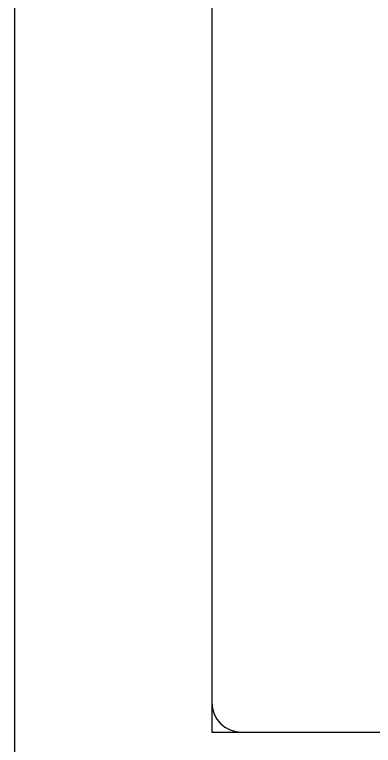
# Model space of a CAD drawing. Header units: millimetres. Extents: x -105 to 105, y -148 to 148.
# Drawn here: x 24.62 to 28.25, y 89.7 to 97.11 of the extents above; entities that cross this region are included whole.
import ezdxf

# ---------------------------------------------------------------- set-up
doc = ezdxf.new("R2010")
doc.units = ezdxf.units.MM
doc.layers.get('0').update_dxf_attribs({"lineweight": 18})

msp = doc.modelspace()

# ---------------------------------------------------------------- linework, layer by layer
at = {"color": 7, "lineweight": 30}
msp.add_line((24.6177, 114.8382), (24.6177, 83.8382), dxfattribs=at)
at = {"color": 7, "lineweight": 30, "ltscale": 0.425}
msp.add_line((26.6177, 106.8382), (26.6177, 89.8382), dxfattribs=at)
at = {"color": 7, "lineweight": 30, "ltscale": 0.405}
msp.add_line((26.6177, 106.3382), (26.6177, 90.1382), dxfattribs=at)
at = {"color": 7, "lineweight": 30, "ltscale": 0.375}
msp.add_line((26.6177, 89.8382), (41.6177, 89.8382), dxfattribs=at)
at = {"color": 7, "lineweight": 30, "ltscale": 0.36}
msp.add_line((26.9177, 89.8382), (41.3177, 89.8382), dxfattribs=at)
at = {"color": 7, "lineweight": 30}
msp.add_arc((26.9177, 90.1382), 0.3, 180, 269.99999, dxfattribs=at)

doc.saveas('drawing.dxf')
